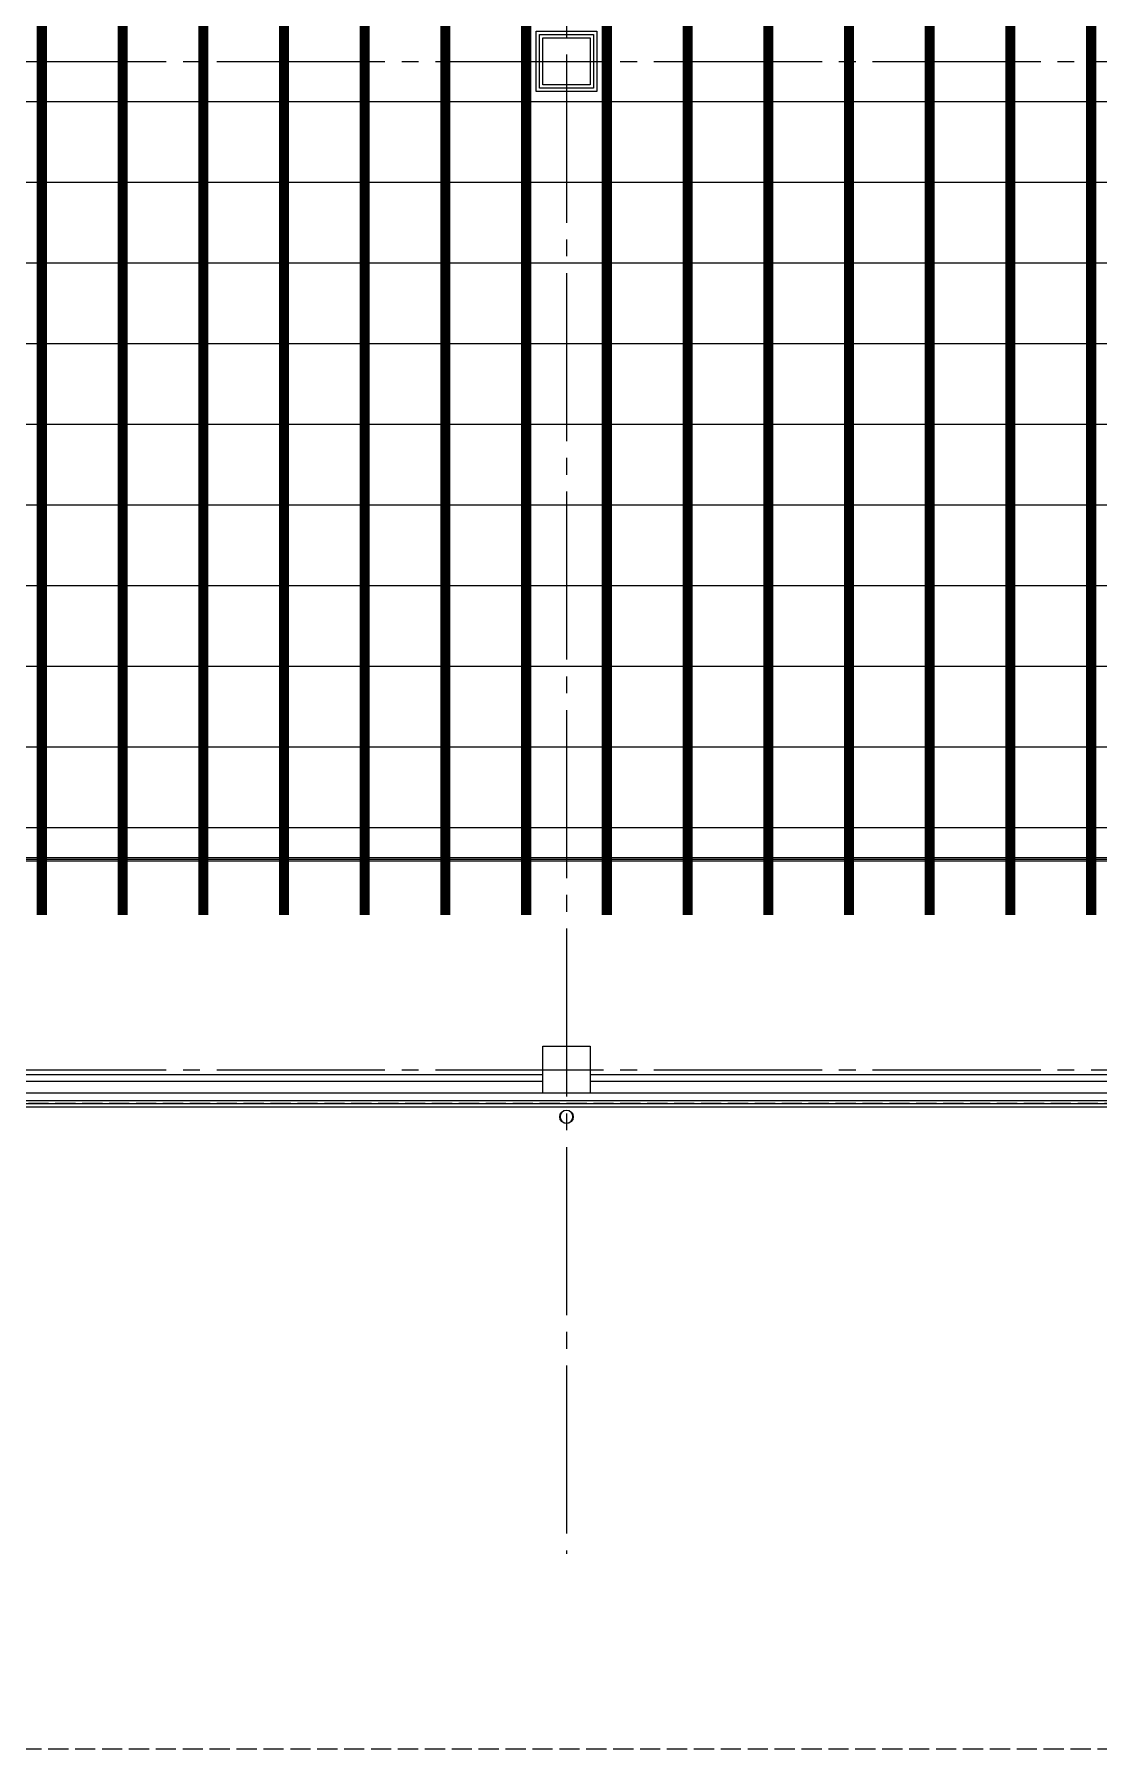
# Model space of a CAD drawing. Header units: millimetres. Extents: x -960 to 41501, y -1010 to 11880.
# Drawn here: x 9409 to 10991, y -1010 to 1540 of the extents above; entities that cross this region are included whole.
import ezdxf
from ezdxf.enums import TextEntityAlignment as Align

# ---------------------------------------------------------------- set-up
doc = ezdxf.new("R2010")
doc.units = ezdxf.units.MM
doc.header["$LTSCALE"] = 100
doc.linetypes.add('X-S-FAB-L10$0$COL-CEN-LIN', pattern=[3.25, 2.5, -0.25, 0.25, -0.25])
doc.linetypes.add('X-S-FAB-L10$0$HIDDEN', pattern=[0.4, 0.3, -0.1])
for name, color, linetype in [('0-XREF', 7, 'Continuous'), ('188K-SM-03-F10-ARCH-CEIL-Y2257103$0$K-CEIL-4.2', 6, 'Continuous'), ('188K-SM-03-F10-ARCH-CEIL-Y2257103$0$K-CEIL-4.2-AREA', 6, 'Continuous'), ('188K-SM-03-F10-ARCH-CEIL-Y2257103$0$K-鋼構', 111, 'Continuous'), ('188K-SM-03-F10-ARCH-PA-Y2257103$0$K-P1S-4.2-單抗', 53, 'Continuous'), ('188K-SM-03-F10-ARCH-PA-Y2257103$0$K-岩棉 2hr 7.5-非抗', 53, 'Continuous'), ('X-S-FAB-L10$0$0-DIM-TXT', 8, 'Continuous'), ('X-S-FAB-L10$0$A-OBJE-MEP', 8, 'Continuous'), ('X-S-FAB-L10$0$A-WALL-EX', 8, 'Continuous'), ('X-S-FAB-L10$0$BLOCK', 8, 'Continuous'), ('X-S-FAB-L10$0$CCL', 8, 'X-S-FAB-L10$0$COL-CEN-LIN'), ('X-S-FAB-L10$0$COL-S', 8, 'Continuous'), ('X-S-FAB-L10$0$HID', 8, 'X-S-FAB-L10$0$HIDDEN'), ('X-S-FAB-L10$0$S-FNDN', 8, 'Continuous')]:
    doc.layers.add(name, color=color, linetype=linetype)
doc.layers.add('188K-SM-03-F10-ARCH-CEIL-Y2257103$0$K-吊點-標準', color=6, linetype='Continuous', lineweight=9)
doc.styles.add('X-S-FAB-L10$0$CHINA', font='simplex.shx', dxfattribs={"width": 0.75, "bigfont": 'chineset.shx'})
doc.styles.add('X-S-FAB-L10$0$Standard', font='', dxfattribs={"width": 0.8})
doc.styles.add('X-S-FAB-L10$0$TG_NOTE_TEXT', font='simplex.shx', dxfattribs={"width": 0.75, "bigfont": 'chineset.shx'})
doc.styles.get('X-S-FAB-L10$0$Standard').set_extended_font_data('Microsoft JhengHei')

# ---------------------------------------------------------------- blocks, each defined once
blk = doc.blocks.new('X-S-FAB-L10$0$FAB2-L05')
at = {"layer": 'X-S-FAB-L10$0$CCL'}
for p, q in [((-15960, 11005), (-15960, 0)), ((-26880, 2220), (1210, 2220)), ((-26880, 720), (1210, 720))]:
    blk.add_line(p, q, dxfattribs=at)
at = {"layer": 'X-S-FAB-L10$0$COL-S'}
for points in [[(-15995, 2255), (-15925, 2255), (-15925, 2185), (-15995, 2185)], [(-15995, 755), (-15925, 755), (-15925, 685), (-15995, 685)]]:
    blk.add_lwpolyline(points, close=True, dxfattribs=at)
blk = doc.blocks.new('X-S-FAB-L10')
at = {"layer": 'X-S-FAB-L10$0$A-OBJE-MEP', "lineweight": 0, "flags": 128}
blk.add_lwpolyline([(10209.5, -70, 1), (10190.5, -70, 1)], format="xyb", close=True, dxfattribs=at)
at = {"layer": 'X-S-FAB-L10$0$A-OBJE-MEP', "lineweight": 0}
blk.add_circle((10200, -70), 10, dxfattribs=at)
at = {"layer": 'X-S-FAB-L10$0$A-WALL-EX', "lineweight": 0}
blk.add_line((12670, -46.5), (7705, -46.5), dxfattribs=at)
at = {"layer": 'X-S-FAB-L10$0$A-WALL-EX', "lineweight": 0, "flags": 128}
for points in [[(12673.5, -35), (7705, -35)], [(7705, -50), (12670, -50)], [(7705, -50), (12670, -50)], [(7705, -50), (12670, -50)], [(7705, -50), (12670, -50)], [(7705, -50), (12670, -50)], [(7705, -50), (12670, -50)], [(7705, -50), (12670, -50)], [(7705, -50), (12670, -50)]]:
    blk.add_lwpolyline(points, dxfattribs=at)
at = {"layer": 'X-S-FAB-L10$0$COL-S'}
for p, q in [((10165, 1535), (10235, 1535)), ((10165, 1465), (10165, 1535)), ((10235, 1535), (10235, 1465)), ((10235, 1465), (10165, 1465)), ((10165, 35), (10235, 35)), ((10165, -35), (10165, 35)), ((10235, 35), (10235, -35)), ((10235, -35), (10165, -35))]:
    blk.add_line(p, q, dxfattribs=at)
at = {"layer": 'X-S-FAB-L10$0$HID'}
for p, q in [((12670, -50), (7705, -50)), ((2509.4, -1010), (17209, -1010))]:
    blk.add_line(p, q, dxfattribs=at)
at = {"layer": 'X-S-FAB-L10$0$S-FNDN', "lineweight": 0, "flags": 128}
blk.add_lwpolyline([(11935, 9055), (4350, 9055), (4350, 7470), (9330, 7470), (9330, -55), (11935, -55), (11935, 4530), (11070, 4530), (11070, 5003), (11935, 5003)], close=True, dxfattribs=at)
at = {"layer": 'X-S-FAB-L10$0$BLOCK'}
blk.add_blockref('X-S-FAB-L10$0$FAB2-L05', (26160, -720), dxfattribs=at)
at = {"style": 'X-S-FAB-L10$0$TG_NOTE_TEXT', "width": 0.5, "flags": 1}
for p in [(7463.3, 9020), (18268.3, 8649), (11197.8, 4800.2), (16485.8, 4800.2), (25420.3, 2635), (13360, 320, 0), (7463.3, -33.3)]:
    blk.add_attdef('WH', text='', height=20, dxfattribs=at).set_placement(p, align=Align.BOTTOM_LEFT)
at = {"width": 0.5}
for style, p in [('X-S-FAB-L10$0$TG_NOTE_TEXT', (7585, 9020)), ('X-S-FAB-L10$0$TG_NOTE_TEXT', (18390, 8649)), ('X-S-FAB-L10$0$TG_NOTE_TEXT', (11117.5, 4813.5)), ('X-S-FAB-L10$0$TG_NOTE_TEXT', (16607.5, 4813.5)), ('X-S-FAB-L10$0$TG_NOTE_TEXT', (25350, 2635)), ('X-S-FAB-L10$0$Standard', (13129.4, 325, 0)), ('X-S-FAB-L10$0$TG_NOTE_TEXT', (7585, -20))]:
    blk.add_attdef('DESC', text='', height=10, dxfattribs=dict(at, style=style)).set_placement(p, align=Align.BOTTOM_LEFT)
for tag, style, p in [('TYPE', 'X-S-FAB-L10$0$TG_NOTE_TEXT', (7619.3, 9020)), ('NO', 'X-S-FAB-L10$0$TG_NOTE_TEXT', (7650.1, 9020)), ('TYPE', 'X-S-FAB-L10$0$TG_NOTE_TEXT', (18424.2, 8649)), ('NO', 'X-S-FAB-L10$0$TG_NOTE_TEXT', (18455, 8649)), ('NO', 'X-S-FAB-L10$0$TG_NOTE_TEXT', (11088.6, 4813.5)), ('TYPE', 'X-S-FAB-L10$0$TG_NOTE_TEXT', (11151.8, 4813.5)), ('TYPE', 'X-S-FAB-L10$0$TG_NOTE_TEXT', (16641.8, 4813.5)), ('NO', 'X-S-FAB-L10$0$TG_NOTE_TEXT', (16672.6, 4813.5)), ('NO', 'X-S-FAB-L10$0$TG_NOTE_TEXT', (25313, 2635)), ('TYPE', 'X-S-FAB-L10$0$TG_NOTE_TEXT', (25350, 2635)), ('NO', 'X-S-FAB-L10$0$Standard', (13100, 320, 0)), ('TYPE', 'X-S-FAB-L10$0$Standard', (13129.4, 320, 0)), ('TYPE', 'X-S-FAB-L10$0$TG_NOTE_TEXT', (7619.3, -20)), ('NO', 'X-S-FAB-L10$0$TG_NOTE_TEXT', (7650.1, -20))]:
    blk.add_attdef(tag, text='', height=10, dxfattribs=dict(at, style=style)).set_placement(p, align=Align.BOTTOM_RIGHT)
at = {"style": 'X-S-FAB-L10$0$TG_NOTE_TEXT', "width": 0.5, "flags": 1}
for rotation, p in [(180, (43, 7480)), (180, (943, 7480)), (90, (24310, 3717.8)), (270, (17080, 1711.7))]:
    blk.add_attdef('WH', text='', height=20, rotation=rotation, dxfattribs=at).set_placement(p, align=Align.BOTTOM_LEFT)
at = {"width": 0.5}
for rotation, style, p in [(180, 'X-S-FAB-L10$0$Standard', (317.6, 7480)), (180, 'X-S-FAB-L10$0$Standard', (1217.6, 7480)), (90, 'X-S-FAB-L10$0$TG_NOTE_TEXT', (24310, 3647.5)), (270, 'X-S-FAB-L10$0$TG_NOTE_TEXT', (17080, 1605))]:
    blk.add_attdef('DESC', text='', height=10, rotation=rotation, dxfattribs=dict(at, style=style)).set_placement(p, align=Align.BOTTOM_LEFT)
for tag, rotation, style, p in [('TYPE', 180, 'X-S-FAB-L10$0$Standard', (317.6, 7480)), ('NO', 180, 'X-S-FAB-L10$0$Standard', (347, 7480)), ('TYPE', 180, 'X-S-FAB-L10$0$Standard', (1217.6, 7480)), ('NO', 180, 'X-S-FAB-L10$0$Standard', (1247, 7480)), ('TYPE', 90, 'X-S-FAB-L10$0$TG_NOTE_TEXT', (24310, 3647.5)), ('NO', 90, 'X-S-FAB-L10$0$TG_NOTE_TEXT', (24310, 3610.5)), ('TYPE', 270, 'X-S-FAB-L10$0$TG_NOTE_TEXT', (17080, 1605)), ('NO', 270, 'X-S-FAB-L10$0$TG_NOTE_TEXT', (17080, 1573))]:
    blk.add_attdef(tag, text='', height=10, rotation=rotation, dxfattribs=dict(at, style=style)).set_placement(p, align=Align.BOTTOM_RIGHT)
at = {"layer": 'X-S-FAB-L10$0$0-DIM-TXT', "style": 'X-S-FAB-L10$0$CHINA', "width": 0.75}
for p in [(667.4, 7855.1, -2689.4), (22627.4, 6728.8), (25644.7, 6728.8), (24778.8, 5569.1), (1118.3, 4980), (417.8, 4594.6), (23874.8, 4355), (22927.4, 4330.1), (23749.9, 3901.4), (417.8, 3765.2), (1118.3, 3730), (417.8, 3115.8), (536.9, 2227.8), (16909, 1782.7), (888.4, 880.5), (16977.4, 750), (18878.8, 750), (25641.2, 553.2), (21364, 526.9)]:
    blk.add_attdef('HIG', text='', height=80, dxfattribs=at).set_placement(p, align=Align.MIDDLE_LEFT)
blk = doc.blocks.new('188K-SM-03-F10-ARCH-CEIL-Y2257103$0$A$C2CA95053')
h = blk.add_hatch(color=256)
edge = h.paths.add_edge_path()
edge.add_arc((0, 0), 0.5, 0, 360)
for p, q in [((3.2, 3.2), (-3.2, -3.2)), ((3.2, -3.2), (-3.2, 3.2))]:
    blk.add_line(p, q)
blk.add_lwpolyline([(-1.6, 2.5), (-1.6, -2.5), (1.6, -2.5), (1.6, 2.5)], close=True)
for radius in [4.5, 0.5]:
    blk.add_circle((0, 0), radius)
blk = doc.blocks.new('188K-SM-03-F10-ARCH-CEIL-Y2257103$0$天花板吊點-附調整片 - 3_8_螺桿吊架 100 mm 高調整片-V1-1FL')
blk.add_blockref('188K-SM-03-F10-ARCH-CEIL-Y2257103$0$A$C2CA95053', (0, 0))
blk = doc.blocks.new('188K-SM-03-F10-ARCH-CEIL-Y2257103')
at = {"layer": '188K-SM-03-F10-ARCH-CEIL-Y2257103$0$K-CEIL-4.2'}
for p, q in [((9420, 312.7), (9420, 8632.2)), ((9540, 312.7), (9540, 8632.2)), ((9660, 312.7), (9660, 8632.2)), ((9780, 312.7), (9780, 8632.2)), ((9900, 312.7), (9900, 8632.2)), ((10020, 312.7), (10020, 8632.2)), ((10140, 312.7), (10140, 8632.2)), ((10260, 312.7), (10260, 8632.2)), ((10380, 312.7), (10380, 8632.2)), ((10500, 312.7), (10500, 8632.2)), ((10620, 312.7), (10620, 8632.2)), ((10740, 312.7), (10740, 8632.2)), ((10860, 312.7), (10860, 8632.2)), ((10980, 312.7), (10980, 8632.2)), ((16747.2, 1440), (1847.7, 1440)), ((16747.2, 1320), (1847.7, 1320)), ((16747.2, 1200), (1847.7, 1200)), ((16747.2, 1080), (1847.7, 1080)), ((16747.2, 960), (1847.7, 960)), ((16747.2, 840), (1847.7, 840)), ((16747.2, 720), (1847.7, 720)), ((16747.2, 600), (1847.7, 600)), ((16747.2, 480), (1847.7, 480)), ((16747.2, 360), (1847.7, 360))]:
    blk.add_line(p, q, dxfattribs=at)
at = {"layer": '188K-SM-03-F10-ARCH-CEIL-Y2257103$0$K-CEIL-4.2-AREA', "elevation": 0}
blk.add_lwpolyline([(16747.2, 312.7), (14882.2, 312.7), (14882.2, 42.7), (14157.7, 42.7), (14157.7, 312.7), (1847.7, 312.7), (1847.7, 8305.8), (1767.7, 8305.8), (1767.7, 8632.2), (17592.2, 8632.2)], dxfattribs=at)
at = {"layer": '188K-SM-03-F10-ARCH-CEIL-Y2257103$0$K-CEIL-4.2-AREA'}
blk.add_lwpolyline([(10165, 1535), (10235, 1535), (10235, 1465), (10165, 1465)], close=True, dxfattribs=at)
at = {"layer": '188K-SM-03-F10-ARCH-CEIL-Y2257103$0$K-鋼構', "const_width": 15, "elevation": 0}
for points in [[(9420, 8769.9), (9420, 230)], [(9540, 8769.9), (9540, 230)], [(9660, 8769.9), (9660, 230)], [(9780, 8769.9), (9780, 230)], [(9900, 8769.9), (9900, 230)], [(10020, 8769.9), (10020, 230)], [(10140, 8769.9), (10140, 230)], [(10260, 8769.9), (10260, 230)], [(10380, 8769.9), (10380, 230)], [(10500, 8769.9), (10500, 230)], [(10620, 8769.9), (10620, 230)], [(10740, 8769.9), (10740, 230)], [(10860, 8769.9), (10860, 230)], [(10980, 8769.9), (10980, 230)]]:
    blk.add_lwpolyline(points, dxfattribs=at)
at = {"layer": '188K-SM-03-F10-ARCH-CEIL-Y2257103$0$K-吊點-標準', "color": 170, "lineweight": 18, "rotation": 179.9999999999997}
for p in [(9420, 1455), (9540, 1455), (9660, 1455), (9780, 1455), (9900, 1455), (10020, 1455), (10140, 1455), (10260, 1455), (10380, 1455), (10500, 1455), (10620, 1455), (10740, 1455), (10860, 1455), (10980, 1455), (9420, 1425), (9540, 1425), (9660, 1425), (9780, 1425), (9900, 1425), (10020, 1425), (10140, 1425), (10260, 1425), (10380, 1425), (10500, 1425), (10620, 1425), (10740, 1425), (10860, 1425), (10980, 1425), (9420, 1335), (9540, 1335), (9660, 1335), (9780, 1335), (9900, 1335), (10020, 1335), (10140, 1335), (10260, 1335), (10380, 1335), (10500, 1335), (10620, 1335), (10740, 1335), (10860, 1335), (10980, 1335), (9420, 1305), (9540, 1305), (9660, 1305), (9780, 1305), (9900, 1305), (10020, 1305), (10140, 1305), (10260, 1305), (10380, 1305), (10500, 1305), (10620, 1305), (10740, 1305), (10860, 1305), (10980, 1305), (9420, 1215), (9540, 1215), (9660, 1215), (9780, 1215), (9900, 1215), (10020, 1215), (10140, 1215), (10260, 1215), (10380, 1215), (10500, 1215), (10620, 1215), (10740, 1215), (10860, 1215), (10980, 1215), (9420, 1185), (9540, 1185), (9660, 1185), (9780, 1185), (9900, 1185), (10020, 1185), (10140, 1185), (10260, 1185), (10380, 1185), (10500, 1185), (10620, 1185), (10740, 1185), (10860, 1185), (10980, 1185), (9420, 1095), (9540, 1095), (9660, 1095), (9780, 1095), (9900, 1095), (10020, 1095), (10140, 1095), (10260, 1095), (10380, 1095), (10500, 1095), (10620, 1095), (10740, 1095), (10860, 1095), (10980, 1095), (9420, 1065), (9540, 1065), (9660, 1065), (9780, 1065), (9900, 1065), (10020, 1065), (10140, 1065), (10260, 1065), (10380, 1065), (10500, 1065), (10620, 1065), (10740, 1065), (10860, 1065), (10980, 1065), (9420, 975), (9540, 975), (9660, 975), (9780, 975), (9900, 975), (10020, 975), (10140, 975), (10260, 975), (10380, 975), (10500, 975), (10620, 975), (10740, 975), (10860, 975), (10980, 975), (9420, 945), (9540, 945), (9660, 945), (9780, 945), (9900, 945), (10020, 945), (10140, 945), (10260, 945), (10380, 945), (10500, 945), (10620, 945), (10740, 945), (10860, 945), (10980, 945), (9420, 855), (9540, 855), (9660, 855), (9780, 855), (9900, 855), (10020, 855), (10140, 855), (10260, 855), (10380, 855), (10500, 855), (10620, 855), (10740, 855), (10860, 855), (10980, 855), (9420, 825), (9540, 825), (9660, 825), (9780, 825), (9900, 825), (10020, 825), (10140, 825), (10260, 825), (10380, 825), (10500, 825), (10620, 825), (10740, 825), (10860, 825), (10980, 825), (9420, 735), (9540, 735), (9660, 735), (9780, 735), (9900, 735), (10020, 735), (10140, 735), (10260, 735), (10380, 735), (10500, 735), (10620, 735), (10740, 735), (10860, 735), (10980, 735), (9420, 705), (9540, 705), (9660, 705), (9780, 705), (9900, 705), (10020, 705), (10140, 705), (10260, 705), (10380, 705), (10500, 705), (10620, 705), (10740, 705), (10860, 705), (10980, 705), (9420, 615), (9540, 615), (9660, 615), (9780, 615), (9900, 615), (10020, 615), (10140, 615), (10260, 615), (10380, 615), (10500, 615), (10620, 615), (10740, 615), (10860, 615), (10980, 615), (9420, 585), (9540, 585), (9660, 585), (9780, 585), (9900, 585), (10020, 585), (10140, 585), (10260, 585), (10380, 585), (10500, 585), (10620, 585), (10740, 585), (10860, 585), (10980, 585), (9420, 495), (9540, 495), (9660, 495), (9780, 495), (9900, 495), (10020, 495), (10140, 495), (10260, 495), (10380, 495), (10500, 495), (10620, 495), (10740, 495), (10860, 495), (10980, 495), (9420, 465), (9540, 465), (9660, 465), (9780, 465), (9900, 465), (10020, 465), (10140, 465), (10260, 465), (10380, 465), (10500, 465), (10620, 465), (10740, 465), (10860, 465), (10980, 465), (9420, 375), (9540, 375), (9660, 375), (9780, 375), (9900, 375), (10020, 375), (10140, 375), (10260, 375), (10380, 375), (10500, 375), (10620, 375), (10740, 375), (10860, 375), (10980, 375), (9420, 337.7, 0), (9540, 337.7, 0), (9660, 337.7, 0), (9780, 337.7, 0), (9900, 337.7, 0), (10020, 337.7, 0), (10140, 337.7, 0), (10260, 337.7, 0), (10380, 337.7, 0), (10500, 337.7, 0), (10620, 337.7, 0), (10740, 337.7, 0), (10860, 337.7, 0), (10980, 337.7, 0)]:
    blk.add_blockref('188K-SM-03-F10-ARCH-CEIL-Y2257103$0$天花板吊點-附調整片 - 3_8_螺桿吊架 100 mm 高調整片-V1-1FL', p, dxfattribs=at)
blk = doc.blocks.new('188K-SM-03-F10-ARCH-PA-Y2257103')
at = {"layer": '188K-SM-03-F10-ARCH-PA-Y2257103$0$K-P1S-4.2-單抗'}
for p, q in [((13115, 315, 0), (7525, 315, 0)), ((13115, 310, 0), (7525, 310, 0))]:
    blk.add_line(p, q, dxfattribs=at)
for points in [[(10155, 1545), (10245, 1545), (10245, 1455), (10155, 1455)], [(10160, 1540), (10240, 1540), (10240, 1460), (10160, 1460)]]:
    blk.add_lwpolyline(points, close=True, dxfattribs=at)
at = {"layer": '188K-SM-03-F10-ARCH-PA-Y2257103$0$K-岩棉 2hr 7.5-非抗'}
for p, q in [((10165, -7.5, 0), (9395, -7.5, 0)), ((10165, -17.5), (9395, -17.5, 0)), ((11005, -7.5, 0), (10235, -7.5, 0)), ((11005, -17.5), (10235, -17.5, 0))]:
    blk.add_line(p, q, dxfattribs=at)

msp = doc.modelspace()

# ---------------------------------------------------------------- block references
at = {"layer": '0-XREF'}
for name in ['X-S-FAB-L10', '188K-SM-03-F10-ARCH-PA-Y2257103', '188K-SM-03-F10-ARCH-CEIL-Y2257103']:
    msp.add_blockref(name, (0, 0), dxfattribs=at)

doc.saveas('drawing.dxf')
